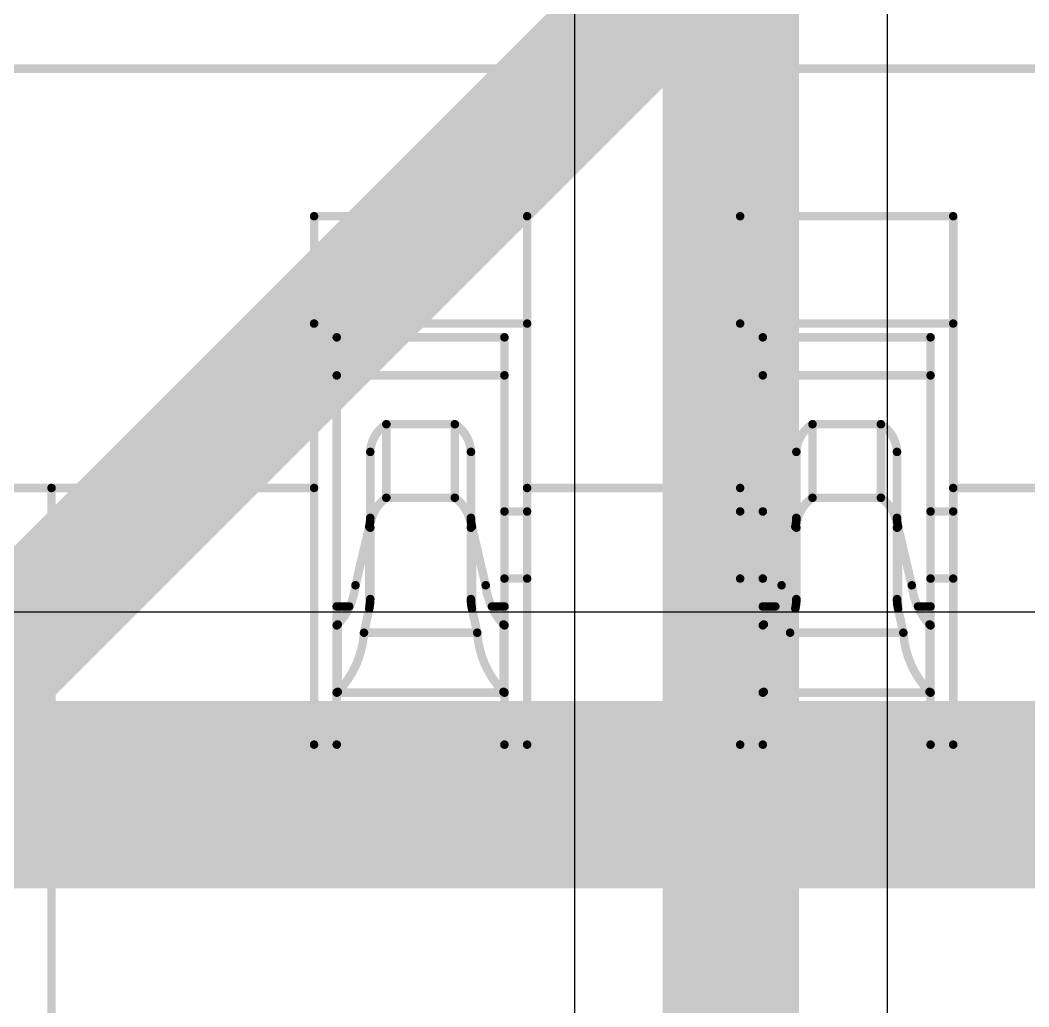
# Model space of a CAD drawing. Header units: inches. Extents: x -6 to 5433, y -4 to 5447.
# Drawn here: x 5.443 to 6.946, y 29.897 to 31.367 of the extents above; entities that cross this region are included whole.
import ezdxf

# ---------------------------------------------------------------- set-up
doc = ezdxf.new("R2010")
doc.units = ezdxf.units.IN
for name, color, linetype in [('Bottom Layer', 5, 'Continuous'), ('Mechanical 4', 56, 'Continuous'), ('Power', 76, 'Continuous'), ('Top Layer', 1, 'Continuous'), ('Top Overlay', 2, 'Continuous')]:
    doc.layers.add(name, color=color, linetype=linetype)

msp = doc.modelspace()

# ---------------------------------------------------------------- linework, layer by layer
at = {"layer": 'Bottom Layer'}
msp.add_line((9.1518, 30.4848), (4.825, 30.4848), dxfattribs=at)
msp.add_lwpolyline([(4.5545, 30.2128, 0.2794, 0.2794, 0), (14.4773, 30.2128, 0.2794, 0.2794, 0)], format="xyseb", dxfattribs=at)
at = {"layer": 'Mechanical 4'}
for points in [[(4.3524, 31.2949, 0.0127, 0.0127, 0), (26.1425, 31.2949, 0.0127, 0.0127, 0)], [(5.8812, 31.0749, 0.0127, 0.0127, 0), (6.1987, 31.0749, 0.0127, 0.0127, 0)], [(5.8812, 30.2874, 0.0127, 0.0127, 0), (5.8812, 31.0749, 0.0127, 0.0127, 0)], [(6.1987, 30.6699, 0.0127, 0.0127, 0), (6.1987, 31.0749, 0.0127, 0.0127, 0)], [(6.5162, 31.0749, 0.0127, 0.0127, 0), (6.8337, 31.0749, 0.0127, 0.0127, 0)], [(6.5162, 30.2874, 0.0127, 0.0127, 0), (6.5162, 31.0749, 0.0127, 0.0127, 0)], [(6.8337, 30.6699, 0.0127, 0.0127, 0), (6.8337, 31.0749, 0.0127, 0.0127, 0)], [(5.8812, 30.9149, 0.0127, 0.0127, 0), (6.1987, 30.9149, 0.0127, 0.0127, 0)], [(6.5162, 30.9149, 0.0127, 0.0127, 0), (6.8337, 30.9149, 0.0127, 0.0127, 0)], [(5.9149, 30.8944, 0.0127, 0.0127, 0), (6.1649, 30.8944, 0.0127, 0.0127, 0)], [(5.9149, 30.2874, 0.0127, 0.0127, 0), (5.9149, 30.8944, 0.0127, 0.0127, 0)], [(6.1649, 30.2874, 0.0127, 0.0127, 0), (6.1649, 30.8944, 0.0127, 0.0127, 0)], [(6.5499, 30.8944, 0.0127, 0.0127, 0), (6.7999, 30.8944, 0.0127, 0.0127, 0)], [(6.5499, 30.2874, 0.0127, 0.0127, 0), (6.5499, 30.8944, 0.0127, 0.0127, 0)], [(6.7999, 30.2874, 0.0127, 0.0127, 0), (6.7999, 30.8944, 0.0127, 0.0127, 0)], [(5.9149, 30.8377, 0.0127, 0.0127, 0), (6.1649, 30.8377, 0.0127, 0.0127, 0)], [(6.5499, 30.8377, 0.0127, 0.0127, 0), (6.7999, 30.8377, 0.0127, 0.0127, 0)], [(5.9649, 30.7237, 0.0127, 0.0127, -0.247377), (5.9889, 30.7649, 0.0127, 0.0127, 0)], [(5.9889, 30.7649, 0.0127, 0.0127, 0), (6.0909, 30.7649, 0.0127, 0.0127, 0)], [(5.9889, 30.6553, 0.0127, 0.0127, 0), (5.9889, 30.7649, 0.0127, 0.0127, 0)], [(6.0909, 30.6553, 0.0127, 0.0127, 0), (6.0909, 30.7649, 0.0127, 0.0127, 0)], [(6.0909, 30.7649, 0.0127, 0.0127, -0.247377), (6.1149, 30.7237, 0.0127, 0.0127, 0)], [(6.5999, 30.7237, 0.0127, 0.0127, -0.247377), (6.6239, 30.7649, 0.0127, 0.0127, 0)], [(6.6239, 30.7649, 0.0127, 0.0127, 0), (6.7259, 30.7649, 0.0127, 0.0127, 0)], [(6.6239, 30.6553, 0.0127, 0.0127, 0), (6.6239, 30.7649, 0.0127, 0.0127, 0)], [(6.7259, 30.6553, 0.0127, 0.0127, 0), (6.7259, 30.7649, 0.0127, 0.0127, 0)], [(6.7259, 30.7649, 0.0127, 0.0127, -0.247377), (6.7499, 30.7237, 0.0127, 0.0127, 0)], [(5.9649, 30.5043, 0.0127, 0.0127, 0), (5.9649, 30.7237, 0.0127, 0.0127, 0)], [(6.1149, 30.5043, 0.0127, 0.0127, 0), (6.1149, 30.7237, 0.0127, 0.0127, 0)], [(6.5999, 30.5043, 0.0127, 0.0127, 0), (6.5999, 30.7237, 0.0127, 0.0127, 0)], [(6.7499, 30.5043, 0.0127, 0.0127, 0), (6.7499, 30.7237, 0.0127, 0.0127, 0)], [(4.5999, 30.6699, 0.0127, 0.0127, 0), (5.8812, 30.6699, 0.0127, 0.0127, 0)], [(5.4899, 28.0649, 0.0127, 0.0127, 0), (5.4899, 30.6699, 0.0127, 0.0127, 0)], [(6.1987, 30.6699, 0.0127, 0.0127, 0), (6.5162, 30.6699, 0.0127, 0.0127, 0)], [(6.1987, 30.2874, 0.0127, 0.0127, 0), (6.1987, 30.6699, 0.0127, 0.0127, 0)], [(6.8337, 30.6699, 0.0127, 0.0127, 0), (7.1512, 30.6699, 0.0127, 0.0127, 0)], [(6.8337, 30.2874, 0.0127, 0.0127, 0), (6.8337, 30.6699, 0.0127, 0.0127, 0)], [(5.9649, 30.6107, 0.0127, 0.0127, -0.23748), (5.9889, 30.6553, 0.0127, 0.0127, 0)], [(5.9889, 30.6553, 0.0127, 0.0127, 0), (6.0909, 30.6553, 0.0127, 0.0127, 0)], [(6.0909, 30.6553, 0.0127, 0.0127, -0.23748), (6.1149, 30.6107, 0.0127, 0.0127, 0)], [(6.5999, 30.6107, 0.0127, 0.0127, -0.23748), (6.6239, 30.6553, 0.0127, 0.0127, 0)], [(6.6239, 30.6553, 0.0127, 0.0127, 0), (6.7259, 30.6553, 0.0127, 0.0127, 0)], [(6.7259, 30.6553, 0.0127, 0.0127, -0.23748), (6.7499, 30.6107, 0.0127, 0.0127, 0)], [(6.1649, 30.6349, 0.0127, 0.0127, 0), (6.1987, 30.6349, 0.0127, 0.0127, 0)], [(6.5162, 30.6349, 0.0127, 0.0127, 0), (6.5499, 30.6349, 0.0127, 0.0127, 0)], [(6.7999, 30.6349, 0.0127, 0.0127, 0), (6.8337, 30.6349, 0.0127, 0.0127, 0)], [(5.9649, 30.6253, 0.0127, 0.0127, -0.057864), (5.9634, 30.6122, 0.0127, 0.0127, 0)], [(6.1164, 30.6122, 0.0127, 0.0127, -0.057864), (6.1149, 30.6253, 0.0127, 0.0127, 0)], [(6.5999, 30.6253, 0.0127, 0.0127, -0.057864), (6.5984, 30.6122, 0.0127, 0.0127, 0)], [(6.7514, 30.6122, 0.0127, 0.0127, -0.057864), (6.7499, 30.6253, 0.0127, 0.0127, 0)], [(5.9429, 30.5249, 0.0127, 0.0127, 0), (5.9634, 30.6122, 0.0127, 0.0127, 0)], [(5.9634, 30.4903, 0.0127, 0.0127, 0), (5.9634, 30.6122, 0.0127, 0.0127, 0)], [(6.1164, 30.6122, 0.0127, 0.0127, 0), (6.1369, 30.5249, 0.0127, 0.0127, 0)], [(6.1164, 30.4903, 0.0127, 0.0127, 0), (6.1164, 30.6122, 0.0127, 0.0127, 0)], [(6.5779, 30.5249, 0.0127, 0.0127, 0), (6.5984, 30.6122, 0.0127, 0.0127, 0)], [(6.5984, 30.4903, 0.0127, 0.0127, 0), (6.5984, 30.6122, 0.0127, 0.0127, 0)], [(6.7514, 30.6122, 0.0127, 0.0127, 0), (6.7719, 30.5249, 0.0127, 0.0127, 0)], [(6.7514, 30.4903, 0.0127, 0.0127, 0), (6.7514, 30.6122, 0.0127, 0.0127, 0)], [(5.9429, 30.5249, 0.0127, 0.0127, -0.162591), (5.9164, 30.4665, 0.0127, 0.0127, 0)], [(6.1634, 30.4665, 0.0127, 0.0127, -0.162591), (6.1369, 30.5249, 0.0127, 0.0127, 0)], [(6.1649, 30.5349, 0.0127, 0.0127, 0), (6.1987, 30.5349, 0.0127, 0.0127, 0)], [(6.5162, 30.5349, 0.0127, 0.0127, 0), (6.5499, 30.5349, 0.0127, 0.0127, 0)], [(6.5779, 30.5249, 0.0127, 0.0127, -0.162591), (6.5514, 30.4665, 0.0127, 0.0127, 0)], [(6.7984, 30.4665, 0.0127, 0.0127, -0.162591), (6.7719, 30.5249, 0.0127, 0.0127, 0)], [(6.7999, 30.5349, 0.0127, 0.0127, 0), (6.8337, 30.5349, 0.0127, 0.0127, 0)], [(5.9149, 30.4933, 0.0127, 0.0127, 0), (5.9336, 30.4933, 0.0127, 0.0127, 0)], [(5.9649, 30.5043, 0.0127, 0.0127, -0.053658), (5.9634, 30.4903, 0.0127, 0.0127, 0)], [(6.1164, 30.4903, 0.0127, 0.0127, -0.053658), (6.1149, 30.5043, 0.0127, 0.0127, 0)], [(6.1462, 30.4933, 0.0127, 0.0127, 0), (6.1649, 30.4933, 0.0127, 0.0127, 0)], [(6.5499, 30.4933, 0.0127, 0.0127, 0), (6.5686, 30.4933, 0.0127, 0.0127, 0)], [(6.5999, 30.5043, 0.0127, 0.0127, -0.053658), (6.5984, 30.4903, 0.0127, 0.0127, 0)], [(6.7514, 30.4903, 0.0127, 0.0127, -0.053658), (6.7499, 30.5043, 0.0127, 0.0127, 0)], [(6.7812, 30.4933, 0.0127, 0.0127, 0), (6.7999, 30.4933, 0.0127, 0.0127, 0)], [(5.9555, 30.4542, 0.0127, 0.0127, 0), (5.9634, 30.4903, 0.0127, 0.0127, 0)], [(6.1164, 30.4903, 0.0127, 0.0127, 0), (6.1243, 30.4542, 0.0127, 0.0127, 0)], [(6.5905, 30.4542, 0.0127, 0.0127, 0), (6.5984, 30.4903, 0.0127, 0.0127, 0)], [(6.7514, 30.4903, 0.0127, 0.0127, 0), (6.7593, 30.4542, 0.0127, 0.0127, 0)], [(5.915, 30.4654, 0.0127, 0.0127, -0.035041), (5.9151, 30.4655, 0.0127, 0.0127, 0)], [(5.9149, 30.4653, 0.0127, 0.0127, -0.028404), (5.915, 30.4654, 0.0127, 0.0127, 0)], [(5.9149, 30.4652, 0.0127, 0.0127, -0.011022), (5.9149, 30.4653, 0.0127, 0.0127, 0)], [(5.9151, 30.4655, 0.0127, 0.0127, -0.032319), (5.9152, 30.4656, 0.0127, 0.0127, 0)], [(5.9152, 30.4656, 0.0127, 0.0127, -0.024462), (5.9153, 30.4657, 0.0127, 0.0127, 0)], [(5.9153, 30.4657, 0.0127, 0.0127, -0.013729), (5.9155, 30.4658, 0.0127, 0.0127, 0)], [(5.9155, 30.4658, 0.0127, 0.0127, -0.00812), (5.9157, 30.466, 0.0127, 0.0127, 0)], [(5.9157, 30.466, 0.0127, 0.0127, -0.004821), (5.9159, 30.4661, 0.0127, 0.0127, 0)], [(5.9159, 30.4661, 0.0127, 0.0127, 0), (5.9164, 30.4665, 0.0127, 0.0127, 0)], [(5.9164, 30.3661, 0.0127, 0.0127, 0), (5.9164, 30.4665, 0.0127, 0.0127, 0)], [(6.1634, 30.4665, 0.0127, 0.0127, 0), (6.1637, 30.4663, 0.0127, 0.0127, 0)], [(6.1634, 30.3661, 0.0127, 0.0127, 0), (6.1634, 30.4665, 0.0127, 0.0127, 0)], [(6.1637, 30.4663, 0.0127, 0.0127, 0), (6.1639, 30.4661, 0.0127, 0.0127, 0)], [(6.1639, 30.4661, 0.0127, 0.0127, -0.006055), (6.1641, 30.466, 0.0127, 0.0127, 0)], [(6.1642, 30.466, 0.0127, 0.0127, -0.010737), (6.1644, 30.4658, 0.0127, 0.0127, 0)], [(6.1644, 30.4658, 0.0127, 0.0127, -0.018562), (6.1645, 30.4657, 0.0127, 0.0127, 0)], [(6.1645, 30.4657, 0.0127, 0.0127, -0.023386), (6.1646, 30.4656, 0.0127, 0.0127, 0)], [(6.1646, 30.4656, 0.0127, 0.0127, -0.054321), (6.1648, 30.4654, 0.0127, 0.0127, 0)], [(6.1648, 30.4654, 0.0127, 0.0127, -0.028597), (6.1649, 30.4652, 0.0127, 0.0127, 0)], [(6.55, 30.4654, 0.0127, 0.0127, -0.035041), (6.5501, 30.4655, 0.0127, 0.0127, 0)], [(6.5499, 30.4653, 0.0127, 0.0127, -0.028404), (6.55, 30.4654, 0.0127, 0.0127, 0)], [(6.5499, 30.4652, 0.0127, 0.0127, -0.011022), (6.5499, 30.4653, 0.0127, 0.0127, 0)], [(6.5501, 30.4655, 0.0127, 0.0127, -0.032319), (6.5502, 30.4656, 0.0127, 0.0127, 0)], [(6.5502, 30.4656, 0.0127, 0.0127, -0.024462), (6.5503, 30.4657, 0.0127, 0.0127, 0)], [(6.5503, 30.4657, 0.0127, 0.0127, -0.013729), (6.5505, 30.4658, 0.0127, 0.0127, 0)], [(6.5505, 30.4658, 0.0127, 0.0127, -0.00812), (6.5507, 30.466, 0.0127, 0.0127, 0)], [(6.5507, 30.466, 0.0127, 0.0127, -0.004821), (6.5509, 30.4661, 0.0127, 0.0127, 0)], [(6.5509, 30.4661, 0.0127, 0.0127, 0), (6.5514, 30.4665, 0.0127, 0.0127, 0)], [(6.5514, 30.3661, 0.0127, 0.0127, 0), (6.5514, 30.4665, 0.0127, 0.0127, 0)], [(6.7984, 30.4665, 0.0127, 0.0127, 0), (6.7987, 30.4663, 0.0127, 0.0127, 0)], [(6.7984, 30.3661, 0.0127, 0.0127, 0), (6.7984, 30.4665, 0.0127, 0.0127, 0)], [(6.7987, 30.4663, 0.0127, 0.0127, 0), (6.7989, 30.4661, 0.0127, 0.0127, 0)], [(6.7989, 30.4661, 0.0127, 0.0127, -0.006055), (6.7991, 30.466, 0.0127, 0.0127, 0)], [(6.7992, 30.466, 0.0127, 0.0127, -0.010737), (6.7994, 30.4658, 0.0127, 0.0127, 0)], [(6.7994, 30.4658, 0.0127, 0.0127, -0.018562), (6.7995, 30.4657, 0.0127, 0.0127, 0)], [(6.7995, 30.4657, 0.0127, 0.0127, -0.023386), (6.7996, 30.4656, 0.0127, 0.0127, 0)], [(6.7996, 30.4656, 0.0127, 0.0127, -0.054321), (6.7998, 30.4654, 0.0127, 0.0127, 0)], [(6.7998, 30.4654, 0.0127, 0.0127, -0.028597), (6.7999, 30.4652, 0.0127, 0.0127, 0)], [(5.9555, 30.4542, 0.0127, 0.0127, -0.179894), (5.9164, 30.3661, 0.0127, 0.0127, 0)], [(5.9555, 30.4542, 0.0127, 0.0127, 0), (6.1243, 30.4542, 0.0127, 0.0127, 0)], [(6.1634, 30.3661, 0.0127, 0.0127, -0.179894), (6.1243, 30.4542, 0.0127, 0.0127, 0)], [(6.5905, 30.4542, 0.0127, 0.0127, -0.179894), (6.5514, 30.3661, 0.0127, 0.0127, 0)], [(6.5905, 30.4542, 0.0127, 0.0127, 0), (6.7593, 30.4542, 0.0127, 0.0127, 0)], [(6.7984, 30.3661, 0.0127, 0.0127, -0.179894), (6.7593, 30.4542, 0.0127, 0.0127, 0)], [(5.915, 30.3653, 0.0127, 0.0127, -0.037446), (5.9151, 30.3653, 0.0127, 0.0127, 0)], [(5.9149, 30.3652, 0.0127, 0.0127, -0.032689), (5.915, 30.3653, 0.0127, 0.0127, 0)], [(5.9149, 30.3651, 0.0127, 0.0127, -0.013234), (5.9149, 30.3652, 0.0127, 0.0127, 0)], [(5.9149, 30.3649, 0.0127, 0.0127, 0), (6.1649, 30.3649, 0.0127, 0.0127, 0)], [(5.9151, 30.3653, 0.0127, 0.0127, -0.031881), (5.9152, 30.3654, 0.0127, 0.0127, 0)], [(5.9151, 30.3654, 0.0127, 0.0127, -0.02262), (5.9153, 30.3655, 0.0127, 0.0127, 0)], [(5.9153, 30.3655, 0.0127, 0.0127, -0.012209), (5.9155, 30.3656, 0.0127, 0.0127, 0)], [(5.9155, 30.3656, 0.0127, 0.0127, -0.00707), (5.9157, 30.3657, 0.0127, 0.0127, 0)], [(5.9157, 30.3657, 0.0127, 0.0127, 0), (5.9159, 30.3658, 0.0127, 0.0127, 0)], [(5.9159, 30.3658, 0.0127, 0.0127, 0), (5.9164, 30.3661, 0.0127, 0.0127, 0)], [(6.1634, 30.3661, 0.0127, 0.0127, 0), (6.1637, 30.366, 0.0127, 0.0127, 0)], [(6.1637, 30.366, 0.0127, 0.0127, 0), (6.1639, 30.3658, 0.0127, 0.0127, 0)], [(6.1639, 30.3658, 0.0127, 0.0127, -0.005205), (6.1642, 30.3657, 0.0127, 0.0127, 0)], [(6.1641, 30.3657, 0.0127, 0.0127, -0.009376), (6.1644, 30.3656, 0.0127, 0.0127, 0)], [(6.1644, 30.3656, 0.0127, 0.0127, -0.016687), (6.1645, 30.3655, 0.0127, 0.0127, 0)], [(6.1645, 30.3655, 0.0127, 0.0127, -0.021994), (6.1646, 30.3654, 0.0127, 0.0127, 0)], [(6.1646, 30.3654, 0.0127, 0.0127, -0.026751), (6.1647, 30.3654, 0.0127, 0.0127, 0)], [(6.1647, 30.3654, 0.0127, 0.0127, -0.028288), (6.1648, 30.3653, 0.0127, 0.0127, 0)], [(6.1648, 30.3653, 0.0127, 0.0127, -0.032605), (6.1649, 30.3651, 0.0127, 0.0127, 0)], [(6.55, 30.3653, 0.0127, 0.0127, -0.037446), (6.5501, 30.3653, 0.0127, 0.0127, 0)], [(6.5499, 30.3652, 0.0127, 0.0127, -0.032689), (6.55, 30.3653, 0.0127, 0.0127, 0)], [(6.5499, 30.3651, 0.0127, 0.0127, -0.013234), (6.5499, 30.3652, 0.0127, 0.0127, 0)], [(6.5499, 30.3649, 0.0127, 0.0127, 0), (6.7999, 30.3649, 0.0127, 0.0127, 0)], [(6.5501, 30.3653, 0.0127, 0.0127, -0.031881), (6.5502, 30.3654, 0.0127, 0.0127, 0)], [(6.5501, 30.3654, 0.0127, 0.0127, -0.02262), (6.5503, 30.3655, 0.0127, 0.0127, 0)], [(6.5503, 30.3655, 0.0127, 0.0127, -0.012209), (6.5505, 30.3656, 0.0127, 0.0127, 0)], [(6.5505, 30.3656, 0.0127, 0.0127, -0.00707), (6.5507, 30.3657, 0.0127, 0.0127, 0)], [(6.5507, 30.3657, 0.0127, 0.0127, 0), (6.5509, 30.3658, 0.0127, 0.0127, 0)], [(6.5509, 30.3658, 0.0127, 0.0127, 0), (6.5514, 30.3661, 0.0127, 0.0127, 0)], [(6.7984, 30.3661, 0.0127, 0.0127, 0), (6.7987, 30.366, 0.0127, 0.0127, 0)], [(6.7987, 30.366, 0.0127, 0.0127, 0), (6.7989, 30.3658, 0.0127, 0.0127, 0)], [(6.7989, 30.3658, 0.0127, 0.0127, -0.005205), (6.7992, 30.3657, 0.0127, 0.0127, 0)], [(6.7991, 30.3657, 0.0127, 0.0127, -0.009376), (6.7994, 30.3656, 0.0127, 0.0127, 0)], [(6.7994, 30.3656, 0.0127, 0.0127, -0.016687), (6.7995, 30.3655, 0.0127, 0.0127, 0)], [(6.7995, 30.3655, 0.0127, 0.0127, -0.021994), (6.7996, 30.3654, 0.0127, 0.0127, 0)], [(6.7996, 30.3654, 0.0127, 0.0127, -0.026751), (6.7997, 30.3654, 0.0127, 0.0127, 0)], [(6.7997, 30.3654, 0.0127, 0.0127, -0.028288), (6.7998, 30.3653, 0.0127, 0.0127, 0)], [(6.7998, 30.3653, 0.0127, 0.0127, -0.032605), (6.7999, 30.3651, 0.0127, 0.0127, 0)], [(5.8812, 30.2874, 0.0127, 0.0127, 0), (6.1987, 30.2874, 0.0127, 0.0127, 0)], [(6.5162, 30.2874, 0.0127, 0.0127, 0), (6.8337, 30.2874, 0.0127, 0.0127, 0)]]:
    msp.add_lwpolyline(points, format="xyseb", dxfattribs=at)
for points in [[(5.878, 31.0749, 0.00635, 0.00635, 1), (5.8843, 31.0749, 0.00635, 0.00635, 1)], [(5.878, 31.0749, 0.00635, 0.00635, 1), (5.8843, 31.0749, 0.00635, 0.00635, 1)], [(6.1955, 31.0749, 0.00635, 0.00635, 1), (6.2018, 31.0749, 0.00635, 0.00635, 1)], [(6.1955, 31.0749, 0.00635, 0.00635, 1), (6.2018, 31.0749, 0.00635, 0.00635, 1)], [(6.513, 31.0749, 0.00635, 0.00635, 1), (6.5193, 31.0749, 0.00635, 0.00635, 1)], [(6.513, 31.0749, 0.00635, 0.00635, 1), (6.5193, 31.0749, 0.00635, 0.00635, 1)], [(6.8305, 31.0749, 0.00635, 0.00635, 1), (6.8368, 31.0749, 0.00635, 0.00635, 1)], [(6.8305, 31.0749, 0.00635, 0.00635, 1), (6.8368, 31.0749, 0.00635, 0.00635, 1)], [(5.878, 30.9149, 0.00635, 0.00635, 1), (5.8843, 30.9149, 0.00635, 0.00635, 1)], [(6.1955, 30.9149, 0.00635, 0.00635, 1), (6.2018, 30.9149, 0.00635, 0.00635, 1)], [(6.513, 30.9149, 0.00635, 0.00635, 1), (6.5193, 30.9149, 0.00635, 0.00635, 1)], [(6.8305, 30.9149, 0.00635, 0.00635, 1), (6.8368, 30.9149, 0.00635, 0.00635, 1)], [(5.9117, 30.8944, 0.00635, 0.00635, 1), (5.9181, 30.8944, 0.00635, 0.00635, 1)], [(5.9117, 30.8944, 0.00635, 0.00635, 1), (5.9181, 30.8944, 0.00635, 0.00635, 1)], [(6.1617, 30.8944, 0.00635, 0.00635, 1), (6.1681, 30.8944, 0.00635, 0.00635, 1)], [(6.1617, 30.8944, 0.00635, 0.00635, 1), (6.1681, 30.8944, 0.00635, 0.00635, 1)], [(6.5467, 30.8944, 0.00635, 0.00635, 1), (6.5531, 30.8944, 0.00635, 0.00635, 1)], [(6.5467, 30.8944, 0.00635, 0.00635, 1), (6.5531, 30.8944, 0.00635, 0.00635, 1)], [(6.7967, 30.8944, 0.00635, 0.00635, 1), (6.8031, 30.8944, 0.00635, 0.00635, 1)], [(6.7967, 30.8944, 0.00635, 0.00635, 1), (6.8031, 30.8944, 0.00635, 0.00635, 1)], [(5.9117, 30.8377, 0.00635, 0.00635, 1), (5.9181, 30.8377, 0.00635, 0.00635, 1)], [(6.1617, 30.8377, 0.00635, 0.00635, 1), (6.1681, 30.8377, 0.00635, 0.00635, 1)], [(6.5467, 30.8377, 0.00635, 0.00635, 1), (6.5531, 30.8377, 0.00635, 0.00635, 1)], [(6.7967, 30.8377, 0.00635, 0.00635, 1), (6.8031, 30.8377, 0.00635, 0.00635, 1)], [(5.9857, 30.7649, 0.00635, 0.00635, 1), (5.9921, 30.7649, 0.00635, 0.00635, 1)], [(5.9857, 30.7649, 0.00635, 0.00635, 1), (5.9921, 30.7649, 0.00635, 0.00635, 1)], [(5.9857, 30.7649, 0.00635, 0.00635, 1), (5.9921, 30.7649, 0.00635, 0.00635, 1)], [(6.0877, 30.7649, 0.00635, 0.00635, 1), (6.0941, 30.7649, 0.00635, 0.00635, 1)], [(6.0877, 30.7649, 0.00635, 0.00635, 1), (6.0941, 30.7649, 0.00635, 0.00635, 1)], [(6.0877, 30.7649, 0.00635, 0.00635, 1), (6.0941, 30.7649, 0.00635, 0.00635, 1)], [(6.6207, 30.7649, 0.00635, 0.00635, 1), (6.6271, 30.7649, 0.00635, 0.00635, 1)], [(6.6207, 30.7649, 0.00635, 0.00635, 1), (6.6271, 30.7649, 0.00635, 0.00635, 1)], [(6.6207, 30.7649, 0.00635, 0.00635, 1), (6.6271, 30.7649, 0.00635, 0.00635, 1)], [(6.7227, 30.7649, 0.00635, 0.00635, 1), (6.7291, 30.7649, 0.00635, 0.00635, 1)], [(6.7227, 30.7649, 0.00635, 0.00635, 1), (6.7291, 30.7649, 0.00635, 0.00635, 1)], [(6.7227, 30.7649, 0.00635, 0.00635, 1), (6.7291, 30.7649, 0.00635, 0.00635, 1)], [(5.9617, 30.7237, 0.00635, 0.00635, 1), (5.9681, 30.7237, 0.00635, 0.00635, 1)], [(5.9617, 30.7237, 0.00635, 0.00635, 1), (5.9681, 30.7237, 0.00635, 0.00635, 1)], [(6.1117, 30.7237, 0.00635, 0.00635, 1), (6.1181, 30.7237, 0.00635, 0.00635, 1)], [(6.1117, 30.7237, 0.00635, 0.00635, 1), (6.1181, 30.7237, 0.00635, 0.00635, 1)], [(6.5967, 30.7237, 0.00635, 0.00635, 1), (6.6031, 30.7237, 0.00635, 0.00635, 1)], [(6.5967, 30.7237, 0.00635, 0.00635, 1), (6.6031, 30.7237, 0.00635, 0.00635, 1)], [(6.7467, 30.7237, 0.00635, 0.00635, 1), (6.7531, 30.7237, 0.00635, 0.00635, 1)], [(6.7467, 30.7237, 0.00635, 0.00635, 1), (6.7531, 30.7237, 0.00635, 0.00635, 1)], [(5.4867, 30.6699, 0.00635, 0.00635, 1), (5.4931, 30.6699, 0.00635, 0.00635, 1)], [(5.878, 30.6699, 0.00635, 0.00635, 1), (5.8843, 30.6699, 0.00635, 0.00635, 1)], [(6.1955, 30.6699, 0.00635, 0.00635, 1), (6.2018, 30.6699, 0.00635, 0.00635, 1)], [(6.1955, 30.6699, 0.00635, 0.00635, 1), (6.2018, 30.6699, 0.00635, 0.00635, 1)], [(6.1955, 30.6699, 0.00635, 0.00635, 1), (6.2018, 30.6699, 0.00635, 0.00635, 1)], [(6.513, 30.6699, 0.00635, 0.00635, 1), (6.5193, 30.6699, 0.00635, 0.00635, 1)], [(6.8305, 30.6699, 0.00635, 0.00635, 1), (6.8368, 30.6699, 0.00635, 0.00635, 1)], [(6.8305, 30.6699, 0.00635, 0.00635, 1), (6.8368, 30.6699, 0.00635, 0.00635, 1)], [(6.8305, 30.6699, 0.00635, 0.00635, 1), (6.8368, 30.6699, 0.00635, 0.00635, 1)], [(5.9857, 30.6553, 0.00635, 0.00635, 1), (5.9921, 30.6553, 0.00635, 0.00635, 1)], [(5.9857, 30.6553, 0.00635, 0.00635, 1), (5.9921, 30.6553, 0.00635, 0.00635, 1)], [(5.9857, 30.6553, 0.00635, 0.00635, 1), (5.9921, 30.6553, 0.00635, 0.00635, 1)], [(6.0877, 30.6553, 0.00635, 0.00635, 1), (6.0941, 30.6553, 0.00635, 0.00635, 1)], [(6.0877, 30.6553, 0.00635, 0.00635, 1), (6.0941, 30.6553, 0.00635, 0.00635, 1)], [(6.0877, 30.6553, 0.00635, 0.00635, 1), (6.0941, 30.6553, 0.00635, 0.00635, 1)], [(6.6207, 30.6553, 0.00635, 0.00635, 1), (6.6271, 30.6553, 0.00635, 0.00635, 1)], [(6.6207, 30.6553, 0.00635, 0.00635, 1), (6.6271, 30.6553, 0.00635, 0.00635, 1)], [(6.6207, 30.6553, 0.00635, 0.00635, 1), (6.6271, 30.6553, 0.00635, 0.00635, 1)], [(6.7227, 30.6553, 0.00635, 0.00635, 1), (6.7291, 30.6553, 0.00635, 0.00635, 1)], [(6.7227, 30.6553, 0.00635, 0.00635, 1), (6.7291, 30.6553, 0.00635, 0.00635, 1)], [(6.7227, 30.6553, 0.00635, 0.00635, 1), (6.7291, 30.6553, 0.00635, 0.00635, 1)], [(6.1617, 30.6349, 0.00635, 0.00635, 1), (6.1681, 30.6349, 0.00635, 0.00635, 1)], [(6.1955, 30.6349, 0.00635, 0.00635, 1), (6.2018, 30.6349, 0.00635, 0.00635, 1)], [(6.513, 30.6349, 0.00635, 0.00635, 1), (6.5193, 30.6349, 0.00635, 0.00635, 1)], [(6.5467, 30.6349, 0.00635, 0.00635, 1), (6.5531, 30.6349, 0.00635, 0.00635, 1)], [(6.7967, 30.6349, 0.00635, 0.00635, 1), (6.8031, 30.6349, 0.00635, 0.00635, 1)], [(6.8305, 30.6349, 0.00635, 0.00635, 1), (6.8368, 30.6349, 0.00635, 0.00635, 1)], [(5.9617, 30.6253, 0.00635, 0.00635, 1), (5.9681, 30.6253, 0.00635, 0.00635, 1)], [(6.1117, 30.6253, 0.00635, 0.00635, 1), (6.1181, 30.6253, 0.00635, 0.00635, 1)], [(6.5967, 30.6253, 0.00635, 0.00635, 1), (6.6031, 30.6253, 0.00635, 0.00635, 1)], [(6.7467, 30.6253, 0.00635, 0.00635, 1), (6.7531, 30.6253, 0.00635, 0.00635, 1)], [(5.9602, 30.6122, 0.00635, 0.00635, 1), (5.9666, 30.6122, 0.00635, 0.00635, 1)], [(5.9602, 30.6122, 0.00635, 0.00635, 1), (5.9666, 30.6122, 0.00635, 0.00635, 1)], [(5.9602, 30.6122, 0.00635, 0.00635, 1), (5.9666, 30.6122, 0.00635, 0.00635, 1)], [(5.9617, 30.6107, 0.00635, 0.00635, 1), (5.9681, 30.6107, 0.00635, 0.00635, 1)], [(6.1117, 30.6107, 0.00635, 0.00635, 1), (6.1181, 30.6107, 0.00635, 0.00635, 1)], [(6.1132, 30.6122, 0.00635, 0.00635, 1), (6.1196, 30.6122, 0.00635, 0.00635, 1)], [(6.1132, 30.6122, 0.00635, 0.00635, 1), (6.1196, 30.6122, 0.00635, 0.00635, 1)], [(6.1132, 30.6122, 0.00635, 0.00635, 1), (6.1196, 30.6122, 0.00635, 0.00635, 1)], [(6.5952, 30.6122, 0.00635, 0.00635, 1), (6.6016, 30.6122, 0.00635, 0.00635, 1)], [(6.5952, 30.6122, 0.00635, 0.00635, 1), (6.6016, 30.6122, 0.00635, 0.00635, 1)], [(6.5952, 30.6122, 0.00635, 0.00635, 1), (6.6016, 30.6122, 0.00635, 0.00635, 1)], [(6.5967, 30.6107, 0.00635, 0.00635, 1), (6.6031, 30.6107, 0.00635, 0.00635, 1)], [(6.7467, 30.6107, 0.00635, 0.00635, 1), (6.7531, 30.6107, 0.00635, 0.00635, 1)], [(6.7482, 30.6122, 0.00635, 0.00635, 1), (6.7546, 30.6122, 0.00635, 0.00635, 1)], [(6.7482, 30.6122, 0.00635, 0.00635, 1), (6.7546, 30.6122, 0.00635, 0.00635, 1)], [(6.7482, 30.6122, 0.00635, 0.00635, 1), (6.7546, 30.6122, 0.00635, 0.00635, 1)], [(5.9397, 30.5249, 0.00635, 0.00635, 1), (5.946, 30.5249, 0.00635, 0.00635, 1)], [(5.9397, 30.5249, 0.00635, 0.00635, 1), (5.946, 30.5249, 0.00635, 0.00635, 1)], [(6.1338, 30.5249, 0.00635, 0.00635, 1), (6.1401, 30.5249, 0.00635, 0.00635, 1)], [(6.1338, 30.5249, 0.00635, 0.00635, 1), (6.1401, 30.5249, 0.00635, 0.00635, 1)], [(6.1617, 30.5349, 0.00635, 0.00635, 1), (6.1681, 30.5349, 0.00635, 0.00635, 1)], [(6.1955, 30.5349, 0.00635, 0.00635, 1), (6.2018, 30.5349, 0.00635, 0.00635, 1)], [(6.513, 30.5349, 0.00635, 0.00635, 1), (6.5193, 30.5349, 0.00635, 0.00635, 1)], [(6.5467, 30.5349, 0.00635, 0.00635, 1), (6.5531, 30.5349, 0.00635, 0.00635, 1)], [(6.5747, 30.5249, 0.00635, 0.00635, 1), (6.581, 30.5249, 0.00635, 0.00635, 1)], [(6.5747, 30.5249, 0.00635, 0.00635, 1), (6.581, 30.5249, 0.00635, 0.00635, 1)], [(6.7688, 30.5249, 0.00635, 0.00635, 1), (6.7751, 30.5249, 0.00635, 0.00635, 1)], [(6.7688, 30.5249, 0.00635, 0.00635, 1), (6.7751, 30.5249, 0.00635, 0.00635, 1)], [(6.7967, 30.5349, 0.00635, 0.00635, 1), (6.8031, 30.5349, 0.00635, 0.00635, 1)], [(6.8305, 30.5349, 0.00635, 0.00635, 1), (6.8368, 30.5349, 0.00635, 0.00635, 1)], [(5.9117, 30.4933, 0.00635, 0.00635, 1), (5.9181, 30.4933, 0.00635, 0.00635, 1)], [(5.9304, 30.4933, 0.00635, 0.00635, 1), (5.9367, 30.4933, 0.00635, 0.00635, 1)], [(5.9617, 30.5043, 0.00635, 0.00635, 1), (5.9681, 30.5043, 0.00635, 0.00635, 1)], [(5.9617, 30.5043, 0.00635, 0.00635, 1), (5.9681, 30.5043, 0.00635, 0.00635, 1)], [(6.1117, 30.5043, 0.00635, 0.00635, 1), (6.1181, 30.5043, 0.00635, 0.00635, 1)], [(6.1117, 30.5043, 0.00635, 0.00635, 1), (6.1181, 30.5043, 0.00635, 0.00635, 1)], [(6.1431, 30.4933, 0.00635, 0.00635, 1), (6.1494, 30.4933, 0.00635, 0.00635, 1)], [(6.1617, 30.4933, 0.00635, 0.00635, 1), (6.1681, 30.4933, 0.00635, 0.00635, 1)], [(6.5467, 30.4933, 0.00635, 0.00635, 1), (6.5531, 30.4933, 0.00635, 0.00635, 1)], [(6.5654, 30.4933, 0.00635, 0.00635, 1), (6.5717, 30.4933, 0.00635, 0.00635, 1)], [(6.5967, 30.5043, 0.00635, 0.00635, 1), (6.6031, 30.5043, 0.00635, 0.00635, 1)], [(6.5967, 30.5043, 0.00635, 0.00635, 1), (6.6031, 30.5043, 0.00635, 0.00635, 1)], [(6.7467, 30.5043, 0.00635, 0.00635, 1), (6.7531, 30.5043, 0.00635, 0.00635, 1)], [(6.7467, 30.5043, 0.00635, 0.00635, 1), (6.7531, 30.5043, 0.00635, 0.00635, 1)], [(6.7781, 30.4933, 0.00635, 0.00635, 1), (6.7844, 30.4933, 0.00635, 0.00635, 1)], [(6.7967, 30.4933, 0.00635, 0.00635, 1), (6.8031, 30.4933, 0.00635, 0.00635, 1)], [(5.9602, 30.4903, 0.00635, 0.00635, 1), (5.9666, 30.4903, 0.00635, 0.00635, 1)], [(5.9602, 30.4903, 0.00635, 0.00635, 1), (5.9666, 30.4903, 0.00635, 0.00635, 1)], [(5.9602, 30.4903, 0.00635, 0.00635, 1), (5.9666, 30.4903, 0.00635, 0.00635, 1)], [(6.1132, 30.4903, 0.00635, 0.00635, 1), (6.1196, 30.4903, 0.00635, 0.00635, 1)], [(6.1132, 30.4903, 0.00635, 0.00635, 1), (6.1196, 30.4903, 0.00635, 0.00635, 1)], [(6.1132, 30.4903, 0.00635, 0.00635, 1), (6.1196, 30.4903, 0.00635, 0.00635, 1)], [(6.5952, 30.4903, 0.00635, 0.00635, 1), (6.6016, 30.4903, 0.00635, 0.00635, 1)], [(6.5952, 30.4903, 0.00635, 0.00635, 1), (6.6016, 30.4903, 0.00635, 0.00635, 1)], [(6.5952, 30.4903, 0.00635, 0.00635, 1), (6.6016, 30.4903, 0.00635, 0.00635, 1)], [(6.7482, 30.4903, 0.00635, 0.00635, 1), (6.7546, 30.4903, 0.00635, 0.00635, 1)], [(6.7482, 30.4903, 0.00635, 0.00635, 1), (6.7546, 30.4903, 0.00635, 0.00635, 1)], [(6.7482, 30.4903, 0.00635, 0.00635, 1), (6.7546, 30.4903, 0.00635, 0.00635, 1)], [(5.9118, 30.4654, 0.00635, 0.00635, 1), (5.9182, 30.4654, 0.00635, 0.00635, 1)], [(5.9118, 30.4653, 0.00635, 0.00635, 1), (5.9181, 30.4653, 0.00635, 0.00635, 1)], [(5.9118, 30.4654, 0.00635, 0.00635, 1), (5.9182, 30.4654, 0.00635, 0.00635, 1)], [(5.9118, 30.4653, 0.00635, 0.00635, 1), (5.9181, 30.4653, 0.00635, 0.00635, 1)], [(5.9117, 30.4652, 0.00635, 0.00635, 1), (5.9181, 30.4652, 0.00635, 0.00635, 1)], [(5.9119, 30.4655, 0.00635, 0.00635, 1), (5.9182, 30.4655, 0.00635, 0.00635, 1)], [(5.9119, 30.4655, 0.00635, 0.00635, 1), (5.9182, 30.4655, 0.00635, 0.00635, 1)], [(5.912, 30.4656, 0.00635, 0.00635, 1), (5.9183, 30.4656, 0.00635, 0.00635, 1)], [(5.912, 30.4656, 0.00635, 0.00635, 1), (5.9183, 30.4656, 0.00635, 0.00635, 1)], [(5.9121, 30.4657, 0.00635, 0.00635, 1), (5.9185, 30.4657, 0.00635, 0.00635, 1)], [(5.9121, 30.4657, 0.00635, 0.00635, 1), (5.9185, 30.4657, 0.00635, 0.00635, 1)], [(5.9123, 30.4658, 0.00635, 0.00635, 1), (5.9186, 30.4658, 0.00635, 0.00635, 1)], [(5.9123, 30.4658, 0.00635, 0.00635, 1), (5.9186, 30.4658, 0.00635, 0.00635, 1)], [(5.9125, 30.466, 0.00635, 0.00635, 1), (5.9189, 30.466, 0.00635, 0.00635, 1)], [(5.9125, 30.466, 0.00635, 0.00635, 1), (5.9189, 30.466, 0.00635, 0.00635, 1)], [(5.9127, 30.4661, 0.00635, 0.00635, 1), (5.9191, 30.4661, 0.00635, 0.00635, 1)], [(5.9127, 30.4661, 0.00635, 0.00635, 1), (5.9191, 30.4661, 0.00635, 0.00635, 1)], [(5.9132, 30.4665, 0.00635, 0.00635, 1), (5.9196, 30.4665, 0.00635, 0.00635, 1)], [(5.9132, 30.4665, 0.00635, 0.00635, 1), (5.9196, 30.4665, 0.00635, 0.00635, 1)], [(5.9132, 30.4665, 0.00635, 0.00635, 1), (5.9196, 30.4665, 0.00635, 0.00635, 1)], [(6.1602, 30.4665, 0.00635, 0.00635, 1), (6.1666, 30.4665, 0.00635, 0.00635, 1)], [(6.1602, 30.4665, 0.00635, 0.00635, 1), (6.1666, 30.4665, 0.00635, 0.00635, 1)], [(6.1602, 30.4665, 0.00635, 0.00635, 1), (6.1666, 30.4665, 0.00635, 0.00635, 1)], [(6.1605, 30.4663, 0.00635, 0.00635, 1), (6.1668, 30.4663, 0.00635, 0.00635, 1)], [(6.1605, 30.4663, 0.00635, 0.00635, 1), (6.1668, 30.4663, 0.00635, 0.00635, 1)], [(6.1607, 30.4661, 0.00635, 0.00635, 1), (6.1671, 30.4661, 0.00635, 0.00635, 1)], [(6.1607, 30.4661, 0.00635, 0.00635, 1), (6.1671, 30.4661, 0.00635, 0.00635, 1)], [(6.161, 30.466, 0.00635, 0.00635, 1), (6.1673, 30.466, 0.00635, 0.00635, 1)], [(6.161, 30.466, 0.00635, 0.00635, 1), (6.1673, 30.466, 0.00635, 0.00635, 1)], [(6.1612, 30.4658, 0.00635, 0.00635, 1), (6.1675, 30.4658, 0.00635, 0.00635, 1)], [(6.1612, 30.4658, 0.00635, 0.00635, 1), (6.1675, 30.4658, 0.00635, 0.00635, 1)], [(6.1613, 30.4657, 0.00635, 0.00635, 1), (6.1677, 30.4657, 0.00635, 0.00635, 1)], [(6.1613, 30.4657, 0.00635, 0.00635, 1), (6.1677, 30.4657, 0.00635, 0.00635, 1)], [(6.1615, 30.4656, 0.00635, 0.00635, 1), (6.1678, 30.4656, 0.00635, 0.00635, 1)], [(6.1615, 30.4656, 0.00635, 0.00635, 1), (6.1678, 30.4656, 0.00635, 0.00635, 1)], [(6.1616, 30.4654, 0.00635, 0.00635, 1), (6.168, 30.4654, 0.00635, 0.00635, 1)], [(6.1616, 30.4654, 0.00635, 0.00635, 1), (6.168, 30.4654, 0.00635, 0.00635, 1)], [(6.1617, 30.4652, 0.00635, 0.00635, 1), (6.1681, 30.4652, 0.00635, 0.00635, 1)], [(6.5468, 30.4654, 0.00635, 0.00635, 1), (6.5532, 30.4654, 0.00635, 0.00635, 1)], [(6.5468, 30.4653, 0.00635, 0.00635, 1), (6.5531, 30.4653, 0.00635, 0.00635, 1)], [(6.5468, 30.4654, 0.00635, 0.00635, 1), (6.5532, 30.4654, 0.00635, 0.00635, 1)], [(6.5468, 30.4653, 0.00635, 0.00635, 1), (6.5531, 30.4653, 0.00635, 0.00635, 1)], [(6.5467, 30.4652, 0.00635, 0.00635, 1), (6.5531, 30.4652, 0.00635, 0.00635, 1)], [(6.5469, 30.4655, 0.00635, 0.00635, 1), (6.5532, 30.4655, 0.00635, 0.00635, 1)], [(6.5469, 30.4655, 0.00635, 0.00635, 1), (6.5532, 30.4655, 0.00635, 0.00635, 1)], [(6.547, 30.4656, 0.00635, 0.00635, 1), (6.5533, 30.4656, 0.00635, 0.00635, 1)], [(6.547, 30.4656, 0.00635, 0.00635, 1), (6.5533, 30.4656, 0.00635, 0.00635, 1)], [(6.5471, 30.4657, 0.00635, 0.00635, 1), (6.5535, 30.4657, 0.00635, 0.00635, 1)], [(6.5471, 30.4657, 0.00635, 0.00635, 1), (6.5535, 30.4657, 0.00635, 0.00635, 1)], [(6.5473, 30.4658, 0.00635, 0.00635, 1), (6.5536, 30.4658, 0.00635, 0.00635, 1)], [(6.5473, 30.4658, 0.00635, 0.00635, 1), (6.5536, 30.4658, 0.00635, 0.00635, 1)], [(6.5475, 30.466, 0.00635, 0.00635, 1), (6.5539, 30.466, 0.00635, 0.00635, 1)], [(6.5475, 30.466, 0.00635, 0.00635, 1), (6.5539, 30.466, 0.00635, 0.00635, 1)], [(6.5477, 30.4661, 0.00635, 0.00635, 1), (6.5541, 30.4661, 0.00635, 0.00635, 1)], [(6.5477, 30.4661, 0.00635, 0.00635, 1), (6.5541, 30.4661, 0.00635, 0.00635, 1)], [(6.5482, 30.4665, 0.00635, 0.00635, 1), (6.5546, 30.4665, 0.00635, 0.00635, 1)], [(6.5482, 30.4665, 0.00635, 0.00635, 1), (6.5546, 30.4665, 0.00635, 0.00635, 1)], [(6.5482, 30.4665, 0.00635, 0.00635, 1), (6.5546, 30.4665, 0.00635, 0.00635, 1)], [(6.7952, 30.4665, 0.00635, 0.00635, 1), (6.8016, 30.4665, 0.00635, 0.00635, 1)], [(6.7952, 30.4665, 0.00635, 0.00635, 1), (6.8016, 30.4665, 0.00635, 0.00635, 1)], [(6.7952, 30.4665, 0.00635, 0.00635, 1), (6.8016, 30.4665, 0.00635, 0.00635, 1)], [(6.7955, 30.4663, 0.00635, 0.00635, 1), (6.8018, 30.4663, 0.00635, 0.00635, 1)], [(6.7955, 30.4663, 0.00635, 0.00635, 1), (6.8018, 30.4663, 0.00635, 0.00635, 1)], [(6.7957, 30.4661, 0.00635, 0.00635, 1), (6.8021, 30.4661, 0.00635, 0.00635, 1)], [(6.7957, 30.4661, 0.00635, 0.00635, 1), (6.8021, 30.4661, 0.00635, 0.00635, 1)], [(6.796, 30.466, 0.00635, 0.00635, 1), (6.8023, 30.466, 0.00635, 0.00635, 1)], [(6.796, 30.466, 0.00635, 0.00635, 1), (6.8023, 30.466, 0.00635, 0.00635, 1)], [(6.7962, 30.4658, 0.00635, 0.00635, 1), (6.8025, 30.4658, 0.00635, 0.00635, 1)], [(6.7962, 30.4658, 0.00635, 0.00635, 1), (6.8025, 30.4658, 0.00635, 0.00635, 1)], [(6.7963, 30.4657, 0.00635, 0.00635, 1), (6.8027, 30.4657, 0.00635, 0.00635, 1)], [(6.7963, 30.4657, 0.00635, 0.00635, 1), (6.8027, 30.4657, 0.00635, 0.00635, 1)], [(6.7965, 30.4656, 0.00635, 0.00635, 1), (6.8028, 30.4656, 0.00635, 0.00635, 1)], [(6.7965, 30.4656, 0.00635, 0.00635, 1), (6.8028, 30.4656, 0.00635, 0.00635, 1)], [(6.7966, 30.4654, 0.00635, 0.00635, 1), (6.803, 30.4654, 0.00635, 0.00635, 1)], [(6.7966, 30.4654, 0.00635, 0.00635, 1), (6.803, 30.4654, 0.00635, 0.00635, 1)], [(6.7967, 30.4652, 0.00635, 0.00635, 1), (6.8031, 30.4652, 0.00635, 0.00635, 1)], [(5.9524, 30.4542, 0.00635, 0.00635, 1), (5.9587, 30.4542, 0.00635, 0.00635, 1)], [(5.9524, 30.4542, 0.00635, 0.00635, 1), (5.9587, 30.4542, 0.00635, 0.00635, 1)], [(5.9524, 30.4542, 0.00635, 0.00635, 1), (5.9587, 30.4542, 0.00635, 0.00635, 1)], [(6.1211, 30.4542, 0.00635, 0.00635, 1), (6.1275, 30.4542, 0.00635, 0.00635, 1)], [(6.1211, 30.4542, 0.00635, 0.00635, 1), (6.1275, 30.4542, 0.00635, 0.00635, 1)], [(6.1211, 30.4542, 0.00635, 0.00635, 1), (6.1275, 30.4542, 0.00635, 0.00635, 1)], [(6.5874, 30.4542, 0.00635, 0.00635, 1), (6.5937, 30.4542, 0.00635, 0.00635, 1)], [(6.5874, 30.4542, 0.00635, 0.00635, 1), (6.5937, 30.4542, 0.00635, 0.00635, 1)], [(6.5874, 30.4542, 0.00635, 0.00635, 1), (6.5937, 30.4542, 0.00635, 0.00635, 1)], [(6.7561, 30.4542, 0.00635, 0.00635, 1), (6.7625, 30.4542, 0.00635, 0.00635, 1)], [(6.7561, 30.4542, 0.00635, 0.00635, 1), (6.7625, 30.4542, 0.00635, 0.00635, 1)], [(6.7561, 30.4542, 0.00635, 0.00635, 1), (6.7625, 30.4542, 0.00635, 0.00635, 1)], [(5.9118, 30.3653, 0.00635, 0.00635, 1), (5.9182, 30.3653, 0.00635, 0.00635, 1)], [(5.9118, 30.3652, 0.00635, 0.00635, 1), (5.9181, 30.3652, 0.00635, 0.00635, 1)], [(5.9118, 30.3653, 0.00635, 0.00635, 1), (5.9182, 30.3653, 0.00635, 0.00635, 1)], [(5.9118, 30.3652, 0.00635, 0.00635, 1), (5.9181, 30.3652, 0.00635, 0.00635, 1)], [(5.9117, 30.3651, 0.00635, 0.00635, 1), (5.9181, 30.3651, 0.00635, 0.00635, 1)], [(5.9117, 30.3649, 0.00635, 0.00635, 1), (5.9181, 30.3649, 0.00635, 0.00635, 1)], [(5.9119, 30.3653, 0.00635, 0.00635, 1), (5.9182, 30.3653, 0.00635, 0.00635, 1)], [(5.9119, 30.3653, 0.00635, 0.00635, 1), (5.9182, 30.3653, 0.00635, 0.00635, 1)], [(5.912, 30.3654, 0.00635, 0.00635, 1), (5.9183, 30.3654, 0.00635, 0.00635, 1)], [(5.912, 30.3654, 0.00635, 0.00635, 1), (5.9183, 30.3654, 0.00635, 0.00635, 1)], [(5.9121, 30.3655, 0.00635, 0.00635, 1), (5.9185, 30.3655, 0.00635, 0.00635, 1)], [(5.9121, 30.3655, 0.00635, 0.00635, 1), (5.9185, 30.3655, 0.00635, 0.00635, 1)], [(5.9123, 30.3656, 0.00635, 0.00635, 1), (5.9186, 30.3656, 0.00635, 0.00635, 1)], [(5.9123, 30.3656, 0.00635, 0.00635, 1), (5.9186, 30.3656, 0.00635, 0.00635, 1)], [(5.9125, 30.3657, 0.00635, 0.00635, 1), (5.9189, 30.3657, 0.00635, 0.00635, 1)], [(5.9125, 30.3657, 0.00635, 0.00635, 1), (5.9189, 30.3657, 0.00635, 0.00635, 1)], [(5.9127, 30.3658, 0.00635, 0.00635, 1), (5.9191, 30.3658, 0.00635, 0.00635, 1)], [(5.9127, 30.3658, 0.00635, 0.00635, 1), (5.9191, 30.3658, 0.00635, 0.00635, 1)], [(5.9132, 30.3661, 0.00635, 0.00635, 1), (5.9196, 30.3661, 0.00635, 0.00635, 1)], [(5.9132, 30.3661, 0.00635, 0.00635, 1), (5.9196, 30.3661, 0.00635, 0.00635, 1)], [(5.9132, 30.3661, 0.00635, 0.00635, 1), (5.9196, 30.3661, 0.00635, 0.00635, 1)], [(6.1602, 30.3661, 0.00635, 0.00635, 1), (6.1666, 30.3661, 0.00635, 0.00635, 1)], [(6.1602, 30.3661, 0.00635, 0.00635, 1), (6.1666, 30.3661, 0.00635, 0.00635, 1)], [(6.1602, 30.3661, 0.00635, 0.00635, 1), (6.1666, 30.3661, 0.00635, 0.00635, 1)], [(6.1605, 30.366, 0.00635, 0.00635, 1), (6.1668, 30.366, 0.00635, 0.00635, 1)], [(6.1605, 30.366, 0.00635, 0.00635, 1), (6.1668, 30.366, 0.00635, 0.00635, 1)], [(6.1607, 30.3658, 0.00635, 0.00635, 1), (6.1671, 30.3658, 0.00635, 0.00635, 1)], [(6.1607, 30.3658, 0.00635, 0.00635, 1), (6.1671, 30.3658, 0.00635, 0.00635, 1)], [(6.161, 30.3657, 0.00635, 0.00635, 1), (6.1673, 30.3657, 0.00635, 0.00635, 1)], [(6.161, 30.3657, 0.00635, 0.00635, 1), (6.1673, 30.3657, 0.00635, 0.00635, 1)], [(6.1612, 30.3656, 0.00635, 0.00635, 1), (6.1675, 30.3656, 0.00635, 0.00635, 1)], [(6.1612, 30.3656, 0.00635, 0.00635, 1), (6.1675, 30.3656, 0.00635, 0.00635, 1)], [(6.1613, 30.3655, 0.00635, 0.00635, 1), (6.1677, 30.3655, 0.00635, 0.00635, 1)], [(6.1613, 30.3655, 0.00635, 0.00635, 1), (6.1677, 30.3655, 0.00635, 0.00635, 1)], [(6.1615, 30.3654, 0.00635, 0.00635, 1), (6.1678, 30.3654, 0.00635, 0.00635, 1)], [(6.1615, 30.3654, 0.00635, 0.00635, 1), (6.1678, 30.3654, 0.00635, 0.00635, 1)], [(6.1616, 30.3654, 0.00635, 0.00635, 1), (6.1679, 30.3654, 0.00635, 0.00635, 1)], [(6.1616, 30.3654, 0.00635, 0.00635, 1), (6.1679, 30.3654, 0.00635, 0.00635, 1)], [(6.1616, 30.3653, 0.00635, 0.00635, 1), (6.168, 30.3653, 0.00635, 0.00635, 1)], [(6.1616, 30.3653, 0.00635, 0.00635, 1), (6.168, 30.3653, 0.00635, 0.00635, 1)], [(6.1617, 30.3651, 0.00635, 0.00635, 1), (6.1681, 30.3651, 0.00635, 0.00635, 1)], [(6.1617, 30.3649, 0.00635, 0.00635, 1), (6.1681, 30.3649, 0.00635, 0.00635, 1)], [(6.5468, 30.3653, 0.00635, 0.00635, 1), (6.5532, 30.3653, 0.00635, 0.00635, 1)], [(6.5468, 30.3652, 0.00635, 0.00635, 1), (6.5531, 30.3652, 0.00635, 0.00635, 1)], [(6.5468, 30.3653, 0.00635, 0.00635, 1), (6.5532, 30.3653, 0.00635, 0.00635, 1)], [(6.5468, 30.3652, 0.00635, 0.00635, 1), (6.5531, 30.3652, 0.00635, 0.00635, 1)], [(6.5467, 30.3651, 0.00635, 0.00635, 1), (6.5531, 30.3651, 0.00635, 0.00635, 1)], [(6.5467, 30.3649, 0.00635, 0.00635, 1), (6.5531, 30.3649, 0.00635, 0.00635, 1)], [(6.5469, 30.3653, 0.00635, 0.00635, 1), (6.5532, 30.3653, 0.00635, 0.00635, 1)], [(6.5469, 30.3653, 0.00635, 0.00635, 1), (6.5532, 30.3653, 0.00635, 0.00635, 1)], [(6.547, 30.3654, 0.00635, 0.00635, 1), (6.5533, 30.3654, 0.00635, 0.00635, 1)], [(6.547, 30.3654, 0.00635, 0.00635, 1), (6.5533, 30.3654, 0.00635, 0.00635, 1)], [(6.5471, 30.3655, 0.00635, 0.00635, 1), (6.5535, 30.3655, 0.00635, 0.00635, 1)], [(6.5471, 30.3655, 0.00635, 0.00635, 1), (6.5535, 30.3655, 0.00635, 0.00635, 1)], [(6.5473, 30.3656, 0.00635, 0.00635, 1), (6.5536, 30.3656, 0.00635, 0.00635, 1)], [(6.5473, 30.3656, 0.00635, 0.00635, 1), (6.5536, 30.3656, 0.00635, 0.00635, 1)], [(6.5475, 30.3657, 0.00635, 0.00635, 1), (6.5539, 30.3657, 0.00635, 0.00635, 1)], [(6.5475, 30.3657, 0.00635, 0.00635, 1), (6.5539, 30.3657, 0.00635, 0.00635, 1)], [(6.5477, 30.3658, 0.00635, 0.00635, 1), (6.5541, 30.3658, 0.00635, 0.00635, 1)], [(6.5477, 30.3658, 0.00635, 0.00635, 1), (6.5541, 30.3658, 0.00635, 0.00635, 1)], [(6.5482, 30.3661, 0.00635, 0.00635, 1), (6.5546, 30.3661, 0.00635, 0.00635, 1)], [(6.5482, 30.3661, 0.00635, 0.00635, 1), (6.5546, 30.3661, 0.00635, 0.00635, 1)], [(6.5482, 30.3661, 0.00635, 0.00635, 1), (6.5546, 30.3661, 0.00635, 0.00635, 1)], [(6.7952, 30.3661, 0.00635, 0.00635, 1), (6.8016, 30.3661, 0.00635, 0.00635, 1)], [(6.7952, 30.3661, 0.00635, 0.00635, 1), (6.8016, 30.3661, 0.00635, 0.00635, 1)], [(6.7952, 30.3661, 0.00635, 0.00635, 1), (6.8016, 30.3661, 0.00635, 0.00635, 1)], [(6.7955, 30.366, 0.00635, 0.00635, 1), (6.8018, 30.366, 0.00635, 0.00635, 1)], [(6.7955, 30.366, 0.00635, 0.00635, 1), (6.8018, 30.366, 0.00635, 0.00635, 1)], [(6.7957, 30.3658, 0.00635, 0.00635, 1), (6.8021, 30.3658, 0.00635, 0.00635, 1)], [(6.7957, 30.3658, 0.00635, 0.00635, 1), (6.8021, 30.3658, 0.00635, 0.00635, 1)], [(6.796, 30.3657, 0.00635, 0.00635, 1), (6.8023, 30.3657, 0.00635, 0.00635, 1)], [(6.796, 30.3657, 0.00635, 0.00635, 1), (6.8023, 30.3657, 0.00635, 0.00635, 1)], [(6.7962, 30.3656, 0.00635, 0.00635, 1), (6.8025, 30.3656, 0.00635, 0.00635, 1)], [(6.7962, 30.3656, 0.00635, 0.00635, 1), (6.8025, 30.3656, 0.00635, 0.00635, 1)], [(6.7963, 30.3655, 0.00635, 0.00635, 1), (6.8027, 30.3655, 0.00635, 0.00635, 1)], [(6.7963, 30.3655, 0.00635, 0.00635, 1), (6.8027, 30.3655, 0.00635, 0.00635, 1)], [(6.7965, 30.3654, 0.00635, 0.00635, 1), (6.8028, 30.3654, 0.00635, 0.00635, 1)], [(6.7965, 30.3654, 0.00635, 0.00635, 1), (6.8028, 30.3654, 0.00635, 0.00635, 1)], [(6.7966, 30.3654, 0.00635, 0.00635, 1), (6.8029, 30.3654, 0.00635, 0.00635, 1)], [(6.7966, 30.3654, 0.00635, 0.00635, 1), (6.8029, 30.3654, 0.00635, 0.00635, 1)], [(6.7966, 30.3653, 0.00635, 0.00635, 1), (6.803, 30.3653, 0.00635, 0.00635, 1)], [(6.7966, 30.3653, 0.00635, 0.00635, 1), (6.803, 30.3653, 0.00635, 0.00635, 1)], [(6.7967, 30.3651, 0.00635, 0.00635, 1), (6.8031, 30.3651, 0.00635, 0.00635, 1)], [(6.7967, 30.3649, 0.00635, 0.00635, 1), (6.8031, 30.3649, 0.00635, 0.00635, 1)], [(5.878, 30.2874, 0.00635, 0.00635, 1), (5.8843, 30.2874, 0.00635, 0.00635, 1)], [(5.878, 30.2874, 0.00635, 0.00635, 1), (5.8843, 30.2874, 0.00635, 0.00635, 1)], [(5.9117, 30.2874, 0.00635, 0.00635, 1), (5.9181, 30.2874, 0.00635, 0.00635, 1)], [(6.1617, 30.2874, 0.00635, 0.00635, 1), (6.1681, 30.2874, 0.00635, 0.00635, 1)], [(6.1955, 30.2874, 0.00635, 0.00635, 1), (6.2018, 30.2874, 0.00635, 0.00635, 1)], [(6.1955, 30.2874, 0.00635, 0.00635, 1), (6.2018, 30.2874, 0.00635, 0.00635, 1)], [(6.513, 30.2874, 0.00635, 0.00635, 1), (6.5193, 30.2874, 0.00635, 0.00635, 1)], [(6.513, 30.2874, 0.00635, 0.00635, 1), (6.5193, 30.2874, 0.00635, 0.00635, 1)], [(6.5467, 30.2874, 0.00635, 0.00635, 1), (6.5531, 30.2874, 0.00635, 0.00635, 1)], [(6.7967, 30.2874, 0.00635, 0.00635, 1), (6.8031, 30.2874, 0.00635, 0.00635, 1)], [(6.8305, 30.2874, 0.00635, 0.00635, 1), (6.8368, 30.2874, 0.00635, 0.00635, 1)], [(6.8305, 30.2874, 0.00635, 0.00635, 1), (6.8368, 30.2874, 0.00635, 0.00635, 1)]]:
    msp.add_lwpolyline(points, format="xyseb", close=True, dxfattribs=at)
at = {"layer": 'Power'}
for p, q in [((6.2693, 32.0448), (6.2693, 29.6662)), ((6.7355, 29.5696), (6.7355, 32.0448))]:
    msp.add_line(p, q, dxfattribs=at)
msp.add_lwpolyline([(6.5024, 29.5696, 0.2032, 0.2032, 0), (6.5024, 32.385, 0.2032, 0.2032, 0)], format="xyseb", dxfattribs=at)
at = {"layer": 'Top Layer'}
msp.add_line((9.1518, 30.4848), (4.825, 30.4848), dxfattribs=at)
msp.add_lwpolyline([(4.5545, 30.2128, 0.2794, 0.2794, 0), (13.8806, 30.2128, 0.2794, 0.2794, 0)], format="xyseb", dxfattribs=at)
at = {"layer": 'Top Overlay'}
msp.add_lwpolyline([(5.3106, 30.3177, 0.2, 0.2, 0), (6.8346, 31.8417, 0.2, 0.2, 0)], format="xyseb", dxfattribs=at)

doc.saveas('drawing.dxf')
